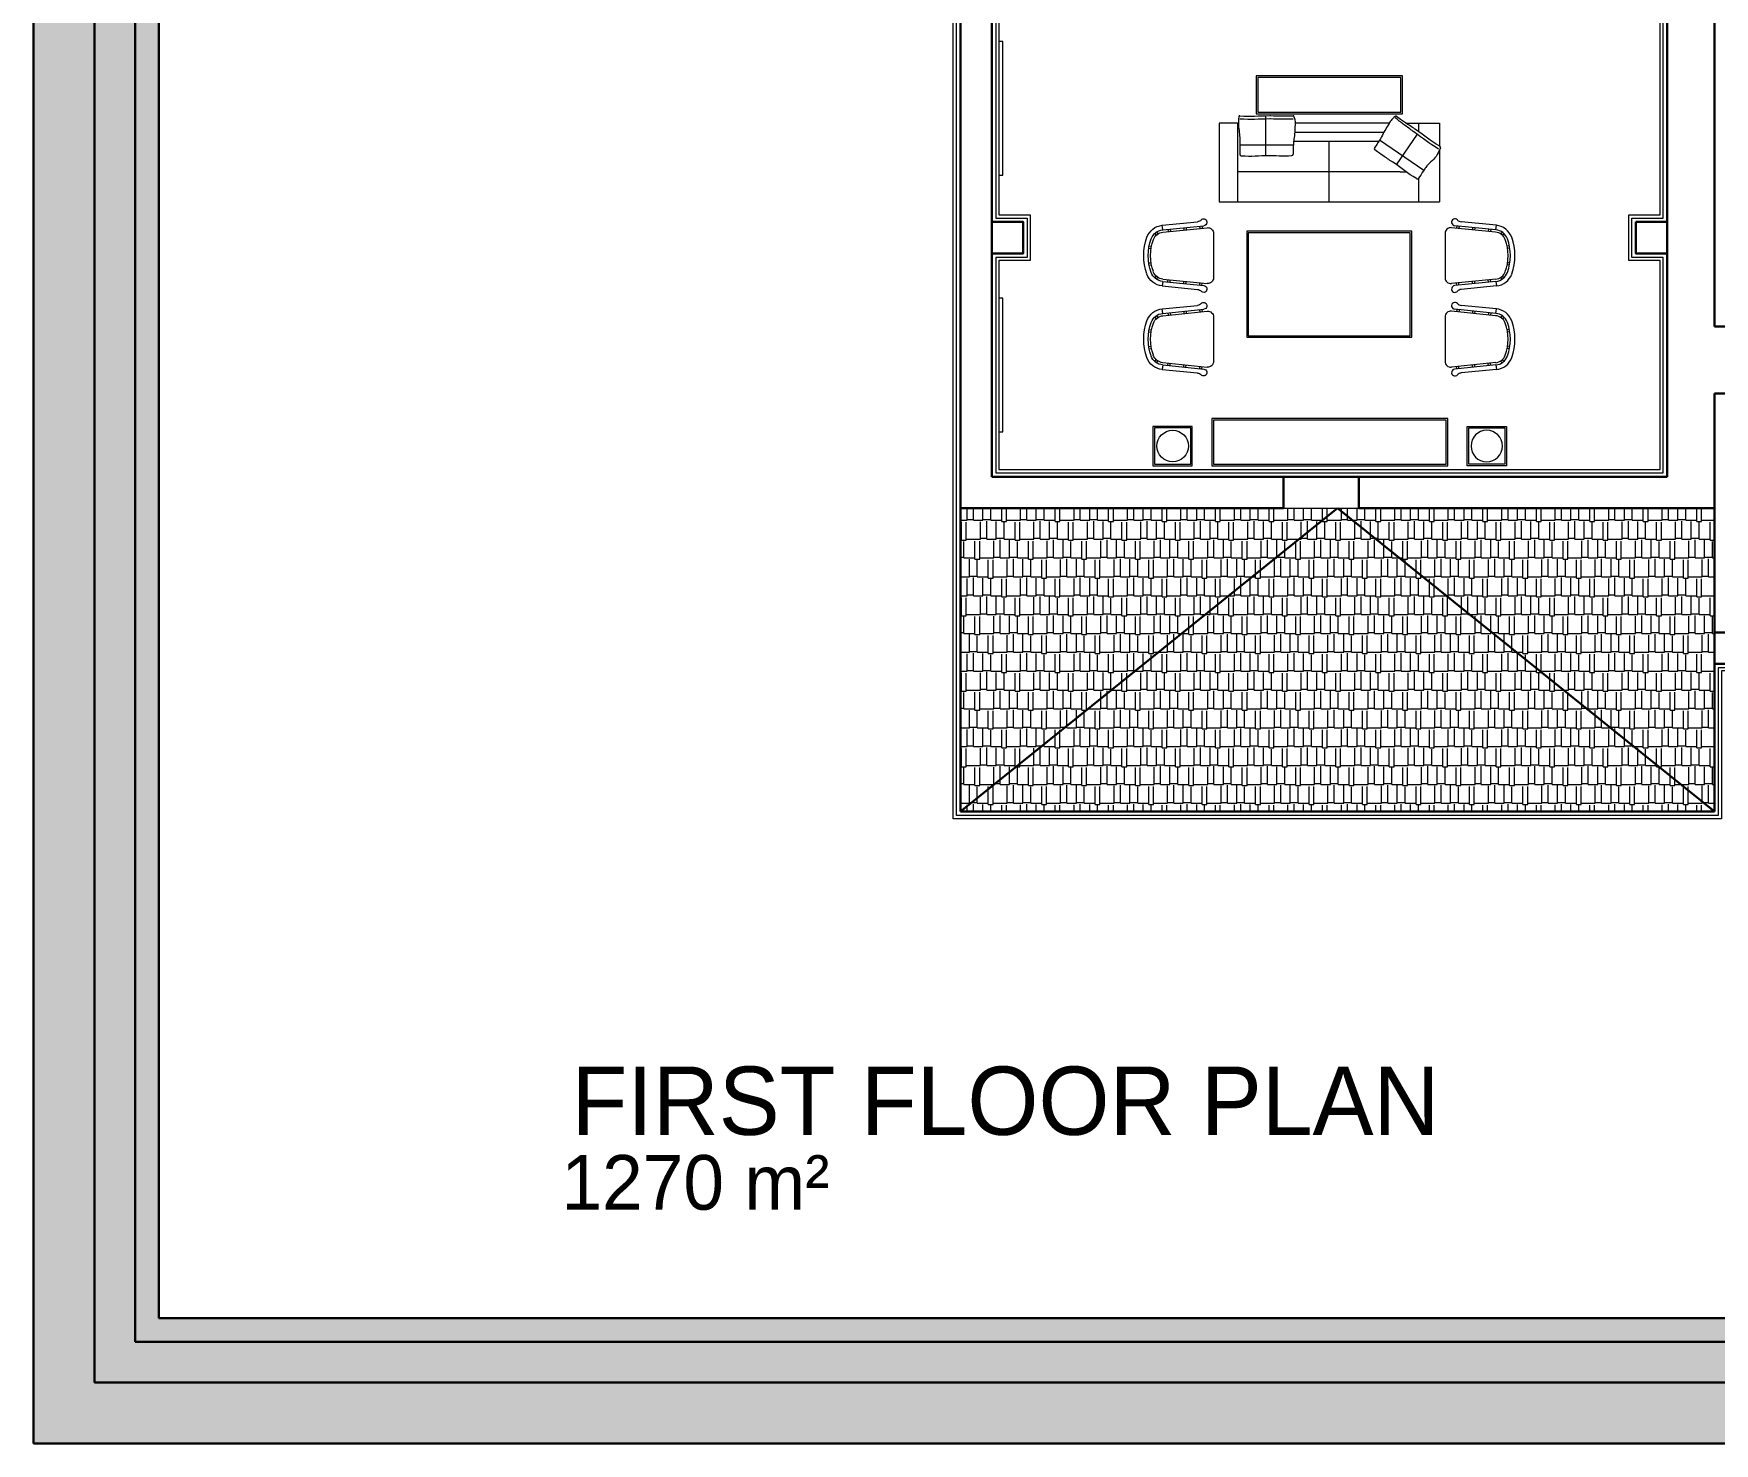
# Model space of a CAD drawing. Header units: millimetres. Extents: x 4346 to 24970, y -10214 to -5839.
# Drawn here: x 18984 to 21122, y -10214 to -8421 of the extents above; entities that cross this region are included whole.
import ezdxf

# ---------------------------------------------------------------- set-up
doc = ezdxf.new("R2010")
doc.units = ezdxf.units.MM
for name, color, linetype, lineweight in [('ANTET', 7, 'Continuous', 0), ('Duvar', 7, 'Continuous', 30), ('duvar mevcut', 55, 'Continuous', 30), ('kırılabilir duvar', 163, 'Continuous', 30), ('P', 7, 'Continuous', 5), ('TEFRIS', 11, 'Continuous', 15), ('WL - ALÇIPAN KAPLAMA', 30, 'Continuous', 15), ('YAZıMAHAL', 152, 'Continuous', 20)]:
    doc.layers.add(name, color=color, linetype=linetype, lineweight=lineweight)
doc.styles.add('STYLUS BT', font='stylu.ttf')
pattern_1 = [(0, (172295.06, -75088.175), (51, 24), [12, -10, 14, -6, 18, -8]), (0, (172307.06, -75087.175), (51, 24), [10, -38, 8, -12]), (0, (172331.06, -75089.675), (51, 24), [6, -62]), (90, (172295.06, -75088.175), (-17, 24), [23, -73]), (90, (172307.06, -75088.175), (-17, 24), [22.5, -73.5]), (90, (172317.06, -75088.175), (-17, 24), [21, -75]), (90, (172331.06, -75089.675), (-17, 24), [23, -73]), (90, (172337.06, -75089.675), (-17, 24), [23, -73]), (90, (172355.06, -75088.175), (-17, 24), [22, -74])]

# ---------------------------------------------------------------- blocks, each defined once
blk = doc.blocks.new('dfsdr34')
at = {"layer": 'TEFRIS'}
for points in [[(20254.1, 30450.4), (20304.1, 30450.4), (20304.1, 30500.4), (20254.1, 30500.4)], [(20256.1, 30452.4), (20302.1, 30452.4), (20302.1, 30498.4), (20256.1, 30498.4)]]:
    blk.add_lwpolyline(points, close=True, dxfattribs=at)
blk.add_circle((20279.1, 30475.4), 20, dxfattribs=at)
blk = doc.blocks.new('sofa')
at = {"layer": 'TEFRIS', "linetype": 'Continuous'}
for p, q in [((-107, 237.4), (-107, 280)), ((-107, 280), (-77.9, 280)), ((-107, 280), (-79.6, 280)), ((-72.3, 280), (-7, 280)), ((-67.9, 280), (-7, 280)), ((-7, 0), (-7, 280)), ((-46.8, 260.2), (-85.4, 204.1)), ((-107, 253.5), (-96.3, 253.5)), ((-92.8, 251.8), (-54.1, 225.3)), ((-44.8, 230), (-44.8, 237.9)), ((-36.8, 253.5), (-7, 253.5)), ((-107, 216.3), (-107, 96.6)), ((-44.8, 230), (-44.8, 23.5)), ((-95, 209.3), (-95, 96)), ((-83.5, 202.8), (-83.5, 94.6)), ((-7, 140), (-83.5, 140)), ((-79.5, 26.3), (-79.5, 94.3)), ((-116.2, 59.1), (-65.5, 59.1)), ((-106.4, 24.4), (-107, 23.5)), ((-107, 23.5), (-7, 23.5)), ((-107, 23.5), (-107, 0)), ((-107, 0), (-7, 0))]:
    blk.add_line(p, q, dxfattribs=at)
for centre, radius, start, end in [((-75.9, 279.5), 2, 63.8765, 150.3356), ((-38, 251.9), 2, 329.9991, 56.1798), ((-114.9, 224.7), 1, 142.4922, 235.2862), ((-74.4, 199.2), 2, 236.5588, 322.8759), ((-115.4, 94.1), 1, 90.202, 182.996), ((-67.6, 92.1), 2, 2.6123, 88.9294), ((-115.4, 26), 1, 174.835, 260.5419), ((-67.5, 28.1), 2, 269.3084, 355.4891)]:
    blk.add_arc(centre, radius, start, end, dxfattribs=at)
for points in [[(-77.6, 280.5), (-84.8, 267.8), (-90.2, 262.3), (-99, 249.7)], [(-74, 279.1), (-81.4, 265.9), (-86.8, 260.4), (-95.8, 247.5)], [(-36.3, 250.9), (-43.3, 238.9), (-48.6, 233.3), (-57.2, 221)], [(-116.4, 26.1), (-115, 41.2), (-116.4, 48.8), (-116.5, 64.5)], [(-112.6, 26.1), (-111.2, 41.2), (-112.6, 48.8), (-112.7, 64.5)], [(-65.5, 28), (-64.4, 41.8), (-65.7, 49.4), (-65.8, 64.5)]]:
    blk.add_open_spline(points, degree=3, dxfattribs=at)
for points, knots in [([(-75, 281.3), (-70.7, 279.1), (-62.7, 276.2), (-54.9, 265.4), (-48.9, 261.6), (-36.9, 253.6)], [17.492814, 17.492814, 17.492814, 17.492814, 132.858041, 314.758838, 344.024952, 344.024952, 344.024952, 344.024952]), ([(-99, 249.7), (-99.1, 249.4), (-101.9, 245.2), (-106.7, 237.8), (-111.4, 230.8), (-115.7, 225.3)], [191.790852, 191.790852, 191.790852, 191.790852, 200.419885, 344.895562, 455.199376, 455.199376, 455.199376, 455.199376]), ([(-95.8, 247.5), (-96, 247.3), (-99, 243.2), (-104.2, 236.1), (-109.3, 229.3), (-113.8, 224)], [191.790852, 191.790852, 191.790852, 191.790852, 200.419885, 344.895562, 455.199376, 455.199376, 455.199376, 455.199376]), ([(-115.5, 223.8), (-111.8, 219.2), (-103.7, 214.4), (-94.2, 208.5), (-87.9, 205.8), (-75.5, 197.6)], [8.923697, 8.923697, 8.923697, 8.923697, 132.858041, 314.758838, 343.214804, 343.214804, 343.214804, 343.214804]), ([(-57.2, 221), (-57.3, 220.7), (-60.1, 216.4), (-64.8, 209.4), (-69.3, 202.6), (-72.8, 198)], [191.790852, 191.790852, 191.790852, 191.790852, 200.419885, 344.895562, 444.86023, 444.86023, 444.86023, 444.86023]), ([(-116.5, 64.5), (-116.5, 64.8), (-116.3, 69.9), (-116.2, 78.7), (-116, 87.1), (-116.4, 94.1)], [191.790852, 191.790852, 191.790852, 191.790852, 200.419885, 344.895562, 455.199376, 455.199376, 455.199376, 455.199376]), ([(-115.4, 95.1), (-109.7, 96.9), (-100.4, 96.3), (-89.2, 95.7), (-82.5, 94.4), (-67.6, 94.1)], [8.923697, 8.923697, 8.923697, 8.923697, 132.858041, 314.758838, 343.214804, 343.214804, 343.214804, 343.214804]), ([(-112.7, 64.5), (-112.7, 64.8), (-112.5, 69.9), (-112.4, 78.7), (-112.2, 87.1), (-112.6, 94.1)], [191.790852, 191.790852, 191.790852, 191.790852, 200.419885, 344.895562, 455.199376, 455.199376, 455.199376, 455.199376]), ([(-65.8, 64.5), (-65.8, 64.8), (-65.6, 69.9), (-65.5, 78.3), (-65.4, 86.4), (-65.6, 92.2)], [191.790852, 191.790852, 191.790852, 191.790852, 200.419885, 344.895562, 444.86023, 444.86023, 444.86023, 444.86023]), ([(-115.5, 25), (-110.3, 24.2), (-100.2, 24.5), (-89, 26.6), (-82, 26.3), (-67.5, 26.1)], [9.9305, 9.9305, 9.9305, 9.9305, 132.858041, 314.758838, 344.024952, 344.024952, 344.024952, 344.024952])]:
    blk.add_open_spline(points, degree=3, knots=knots, dxfattribs=at)
blk = doc.blocks.new('SAND5')
at = {"layer": 'TEFRIS'}
for p, q in [((-48.1, 45.9), (-46.5, 44.7)), ((-46.8, 47.5), (-45.3, 46.3)), ((-35.8, 52.4), (-35.5, 50.4)), ((-33.9, 52.7), (-33.5, 50.8)), ((-20.9, 52.8), (-21.2, 50.8)), ((-18.9, 52.4), (-19.3, 50.4)), ((-7.9, 47.5), (-9.5, 46.3)), ((-6.7, 46), (-8.2, 44.7)), ((-53.9, 40.9), (-56.9, 10)), ((-49.9, 40.5), (-53.9, 40.9)), ((-49.9, 40.5), (-53.5, 4.4)), ((-47.9, 40.3), (-51.7, 1.5)), ((-50.5, 34), (-48.6, 33.8)), ((-50.4, 36), (-48.4, 35.8)), ((-6.8, 40.4), (-2.8, 1.6)), ((-4.3, 36.1), (-6.3, 35.9)), ((-4.1, 34.1), (-6.1, 33.9)), ((-4.8, 40.6), (-0.8, 41)), ((-4.8, 40.6), (-1.1, 4.5)), ((-0.8, 41), (2.3, 10.1)), ((-51.9, 20.1), (-49.9, 19.9)), ((-51.7, 22.1), (-49.7, 21.9)), ((-2.9, 22.2), (-4.9, 22)), ((-2.7, 20.2), (-4.7, 20)), ((-53.3, 6.2), (-51.3, 6)), ((-53.1, 8.2), (-51.1, 8)), ((-1.5, 8.2), (-3.5, 8)), ((-1.3, 6.3), (-3.3, 6)), ((-46.8, -4), (-7.8, -3.9))]:
    blk.add_line(p, q, dxfattribs=at)
for centre, radius, start, end in [((-38, 39.3), 16, 110.0601, 174.379), ((-38, 39.3), 12, 110.0601, 174.379), ((-38, 39.3), 10, 110.0601, 174.379), ((-27.3, 10.1), 47.1, 70.1191, 110.0601), ((-27.3, 10.1), 43.1, 70.1191, 110.0601), ((-27.3, 10.1), 41.1, 70.1191, 110.0601), ((-16.7, 39.4), 10, 5.8002, 70.1191), ((-16.7, 39.4), 12, 5.8002, 70.1191), ((-16.7, 39.4), 16, 5.8002, 70.1191), ((-56.5, 4.7), 3, 132.9694, 354.379), ((-61.9, 10.5), 5, 312.9694, 354.379), ((-46.8, 1), 5, 174.379, 270.0896), ((-7.8, 1.1), 5, 270.0896, 5.8002), ((1.9, 4.8), 3, 185.8002, 47.2098), ((7.3, 10.6), 5, 185.8002, 227.2098)]:
    blk.add_arc(centre, radius, start, end, dxfattribs=at)

msp = doc.modelspace()

# ---------------------------------------------------------------- hatches: boundary and pattern name
at = {"lineweight": 5}
h = msp.add_hatch(dxfattribs=at)
h.set_pattern_fill('AR-RSHKE', color=256, scale=2)
h.set_pattern_definition(pattern_1)
h.paths.add_polyline_path([(20669.3, -9046.8), (20614.7, -9046.8), (20187.3, -9390.8), (21081.5, -9390.8), (21081.5, -9378.6)])
h.paths.add_polyline_path([(20642, -9024.8), (20614.7, -9046.8), (20669.3, -9046.8)])
h.paths.add_polyline_path([(20182.5, -9394.7), (20162.5, -9410.8), (20182.5, -9410.8)])
h.paths.add_polyline_path([(21081.5, -9390.8), (20187.3, -9390.8), (20182.5, -9394.7), (20182.5, -9410.8), (21081.5, -9410.8)])
h.paths.add_polyline_path([(21096.7, -9390.8), (21081.5, -9390.8), (21081.5, -9410.8), (21121.5, -9410.8)])
h.paths.add_polyline_path([(21081.5, -9378.6), (21081.5, -9390.8), (21096.7, -9390.8)])
h = msp.add_hatch(dxfattribs=at)
h.set_pattern_fill('AR-RSHKE', color=256, scale=2)
h.set_pattern_definition(pattern_1)
h.paths.add_polyline_path([(20202.5, -9046.8), (20614.7, -9046.8), (20202.5, -9378.6)])
h.paths.add_polyline_path([(20162.5, -9046.8), (20202.5, -9046.8), (20202.5, -9378.6), (20187.3, -9390.8), (20162.5, -9390.8)])
h.paths.add_polyline_path([(20162.5, -9024.8), (20202.5, -9024.8), (20202.5, -9046.8), (20162.5, -9046.8)])
h.paths.add_polyline_path([(20202.5, -9024.8), (20642, -9024.8), (20614.7, -9046.8), (20202.5, -9046.8)])
h.paths.add_polyline_path([(20162.5, -9390.8), (20187.3, -9390.8), (20162.5, -9410.8)])
h = msp.add_hatch(dxfattribs=at)
h.set_pattern_fill('AR-RSHKE', color=256, scale=2)
h.set_pattern_definition(pattern_1)
h.paths.add_polyline_path([(21081.5, -9046.8), (20669.3, -9046.8), (21081.5, -9378.6)])
h.paths.add_polyline_path([(21121.5, -9046.8), (21081.5, -9046.8), (21081.5, -9378.6), (21096.7, -9390.8), (21121.5, -9390.8)])
h.paths.add_polyline_path([(21121.5, -9024.8), (21081.5, -9024.8), (21081.5, -9046.8), (21121.5, -9046.8)])
h.paths.add_polyline_path([(21081.5, -9024.8), (20642, -9024.8), (20669.3, -9046.8), (21081.5, -9046.8)])
h.paths.add_polyline_path([(21121.5, -9390.8), (21096.7, -9390.8), (21121.5, -9410.8)])
at = {"layer": 'Duvar'}
h = msp.add_hatch(color=256, dxfattribs=at)
h.dxf.hatch_style = 1
h.paths.add_polyline_path([(19061.4, -10136.8), (24892.4, -10136.8), (24892.4, -6058.9), (19061.4, -6058.9)], flags=16)
h.paths.add_polyline_path([(18983.9, -10214.3), (24970, -10214.3), (24970, -5981.3), (18983.9, -5981.3)])
at = {"layer": 'Duvar', "true_color": 0x636466}
h = msp.add_hatch(color=251, dxfattribs=at)
h.dxf.hatch_style = 1
h.paths.add_polyline_path([(19113.2, -10085.1), (24840.7, -10085.1), (24840.7, -6110.6), (19113.2, -6110.6)], flags=16)
h.paths.add_polyline_path([(19061.4, -10136.8), (24892.4, -10136.8), (24892.4, -6058.9), (19061.4, -6058.9)])
at = {"layer": 'Duvar'}
h = msp.add_hatch(color=256, dxfattribs=at)
h.dxf.hatch_style = 1
h.paths.add_polyline_path([(19143.3, -10054.9), (24810.6, -10054.9), (24810.6, -6140.7), (19143.3, -6140.7)], flags=16)
h.paths.add_polyline_path([(19113.2, -10085.1), (24840.7, -10085.1), (24840.7, -6110.6), (19113.2, -6110.6)])

# ---------------------------------------------------------------- linework, layer by layer
at = {"color": 2, "lineweight": 30}
for points in [[(20202.5, -8984.8), (20573.5, -8984.8)], [(20162.5, -9024.8), (20573.5, -9024.8)], [(20669.5, -9024.8), (21121.5, -9024.8)]]:
    msp.add_lwpolyline(points, dxfattribs=at)
at = {"lineweight": 13}
msp.add_lwpolyline([(20162.5, -9024.8), (21121.5, -9024.8)], dxfattribs=at)
at = {"color": 250, "lineweight": 30}
for points in [[(20642, -9024.8), (20162.5, -9410.8)], [(20642, -9024.8), (21121.5, -9410.8)]]:
    msp.add_lwpolyline(points, dxfattribs=at)
at = {"layer": 'Duvar'}
msp.add_line((20573.5, -8984.8), (20669.5, -8984.8), dxfattribs=at)
for points in [[(18983.9, -10214.3), (24970, -10214.3), (24970, -5981.3), (18983.9, -5981.3)], [(19061.4, -10136.8), (24892.4, -10136.8), (24892.4, -6058.9), (19061.4, -6058.9)], [(19113.2, -10085.1), (24840.7, -10085.1), (24840.7, -6110.6), (19113.2, -6110.6)], [(19143.3, -10054.9), (24810.6, -10054.9), (24810.6, -6140.7), (19143.3, -6140.7)]]:
    msp.add_lwpolyline(points, close=True, dxfattribs=at)
at = {"layer": 'duvar mevcut', "lineweight": 30}
for points in [[(20202.5, -7311.8), (20202.5, -6896.5), (20162.5, -6896.5), (20162.5, -9410.8)], [(20202.5, -8984.8), (20202.5, -7351.8)], [(21061.5, -8328.8), (21061.5, -8984.8)], [(21121.5, -8328.8), (21121.5, -8793.8)], [(21121.5, -8793.8), (21467.5, -8793.8)], [(21121.5, -8878.8), (21121.5, -9410.8)], [(21121.5, -8878.8), (21467.5, -8878.8)], [(20202.5, -8984.8), (20573.5, -8984.8)], [(20573.5, -9024.8), (20573.5, -8984.8)], [(20669.5, -8984.8), (21061.5, -8984.8)], [(20669.5, -9024.8), (20669.5, -8984.8)], [(21407.5, -9182.8), (21121.5, -9182.8)], [(21121.5, -9222.8), (21367.5, -9222.8)], [(20162.5, -9410.8), (21121.5, -9410.8)]]:
    msp.add_lwpolyline(points, dxfattribs=at)
at = {"layer": 'kırılabilir duvar', "lineweight": 30}
for points in [[(20202.5, -8660.8), (20242.5, -8660.8), (20242.5, -8700.8), (20202.5, -8700.8), (20202.5, -8660.8)], [(21021.5, -8660.8), (21061.5, -8660.8), (21061.5, -8700.8), (21021.5, -8700.8), (21021.5, -8660.8)]]:
    msp.add_lwpolyline(points, dxfattribs=at)
at = {"layer": 'TEFRIS'}
for points in [[(20216.5, -8431.3), (20211.5, -8431.3), (20211.5, -8601.3), (20216.5, -8601.3)], [(20724.7, -8475.1), (20538.7, -8475.1), (20538.7, -8523.1), (20724.7, -8523.1)], [(20722.7, -8477.1), (20540.7, -8477.1), (20540.7, -8521.1), (20722.7, -8521.1)], [(20526.7, -8672.5), (20526.7, -8807.5), (20736.7, -8807.5), (20736.7, -8672.5)], [(20528.7, -8674.5), (20528.7, -8805.5), (20734.7, -8805.5), (20734.7, -8674.5)], [(20216.5, -8757.8), (20211.5, -8757.8), (20211.5, -8927.8), (20216.5, -8927.8)], [(20482.3, -8910.8), (20482.3, -8970.8), (20782.3, -8970.8), (20782.3, -8910.8)], [(20484.3, -8912.8), (20484.3, -8968.8), (20780.3, -8968.8), (20780.3, -8912.8)]]:
    msp.add_lwpolyline(points, close=True, dxfattribs=at)
at = {"layer": 'WL - ALÇIPAN KAPLAMA'}
for points in [[(23344.5, -6904.8), (23344.5, -6923.8), (23593.5, -6923.8), (23593.5, -6943.8), (24057.5, -6943.8), (24057.5, -6426.8), (23863.5, -6426.8), (23863.5, -6348.8), (24135.5, -6348.8), (24135.5, -7478.3), (24135.5, -9419.8), (21952.5, -9419.8), (21952.5, -9327.8), (21358.5, -9327.8), (21358.5, -9231.8), (21130.5, -9231.8), (21130.5, -9419.8), (20153.5, -9419.8), (20153.5, -7302.8), (19536.5, -7302.8), (19536.5, -7224.8), (19605.5, -7224.8), (20153.5, -7224.8), (20153.5, -6921.8)], [(23340.5, -6904.8), (23340.5, -6927.8), (23589.5, -6927.8), (23589.5, -6947.8), (24061.5, -6947.8), (24061.5, -6422.8), (23867.5, -6422.8), (23867.5, -6352.8), (24131.5, -6352.8), (24131.5, -7478.3), (24131.5, -9415.8), (21956.5, -9415.8), (21956.5, -9323.8), (21362.5, -9323.8), (21362.5, -9227.8), (21126.5, -9227.8), (21126.5, -9415.8), (20157.5, -9415.8), (20157.5, -7298.8), (19540.5, -7298.8), (19540.5, -7228.8), (19605.5, -7228.8), (20157.5, -7228.8), (20157.5, -6925.8)], [(20207.5, -8376.8), (20207.5, -8655.8), (20247.5, -8655.8), (20247.5, -8705.8), (20207.5, -8705.8), (20207.5, -8979.8), (20573.5, -8979.8), (20669.5, -8979.8), (21056.5, -8979.8), (21056.5, -8705.8), (21016.5, -8705.8), (21016.5, -8655.8), (21056.5, -8655.8), (21056.5, -8376.8)], [(20211.5, -8380.8), (20211.5, -8651.8), (20251.5, -8651.8), (20251.5, -8709.8), (20211.5, -8709.8), (20211.5, -8975.8), (20573.5, -8975.8), (20669.5, -8975.8), (21052.5, -8975.8), (21052.5, -8709.8), (21012.5, -8709.8), (21012.5, -8651.8), (21052.5, -8651.8), (21052.5, -8380.8)]]:
    msp.add_lwpolyline(points, dxfattribs=at)

# ---------------------------------------------------------------- block references
at = {"layer": 'ANTET'}
for p, xscale, yscale, zscale, rotation in [((20478.8, -8743.2), -1.452000000000001, 1.452, 1.452, 90.08959088101885), ((20784.7, -8743.2), 1.452000000000001, 1.452000000000001, 1.452000000000001, 269.9104091189811)]:
    msp.add_blockref('SAND5', p, dxfattribs=dict(at, xscale=xscale, yscale=yscale, zscale=zscale, rotation=rotation))
at = {"layer": 'P', "color": 8}
for p, xscale, yscale, zscale, rotation in [((20478.8, -8849.5), -1.452000000000001, 1.452, 1.452, 90.08959088101885), ((20784.7, -8849.5), 1.452000000000001, 1.452000000000001, 1.452000000000001, 269.9104091189811)]:
    msp.add_blockref('SAND5', p, dxfattribs=dict(at, xscale=xscale, yscale=yscale, zscale=zscale, rotation=rotation))
at = {"layer": 'TEFRIS'}
for name, p, rotation in [('sofa', (20491.7, -8642), 270), ('dfsdr34', (40711.6, 21529.6), 180)]:
    msp.add_blockref(name, p, dxfattribs=dict(at, rotation=rotation))
at = {"layer": 'TEFRIS', "xscale": -1, "rotation": 180}
msp.add_blockref('dfsdr34', (552.9, 21529.6), dxfattribs=at)

# ---------------------------------------------------------------- texts
at = {"layer": 'YAZıMAHAL', "lineweight": 5, "style": 'STYLUS BT'}
msp.add_text('FIRST FLOOR PLAN ', height=86.873, dxfattribs=at).set_placement((19668.1, -9821.9))
at = {"layer": 'YAZıMAHAL', "color": 1, "lineweight": 5, "style": 'STYLUS BT'}
msp.add_text('1270 m²', height=69.5, dxfattribs=at).set_placement((19655.2, -9917.1))

doc.saveas('drawing.dxf')
